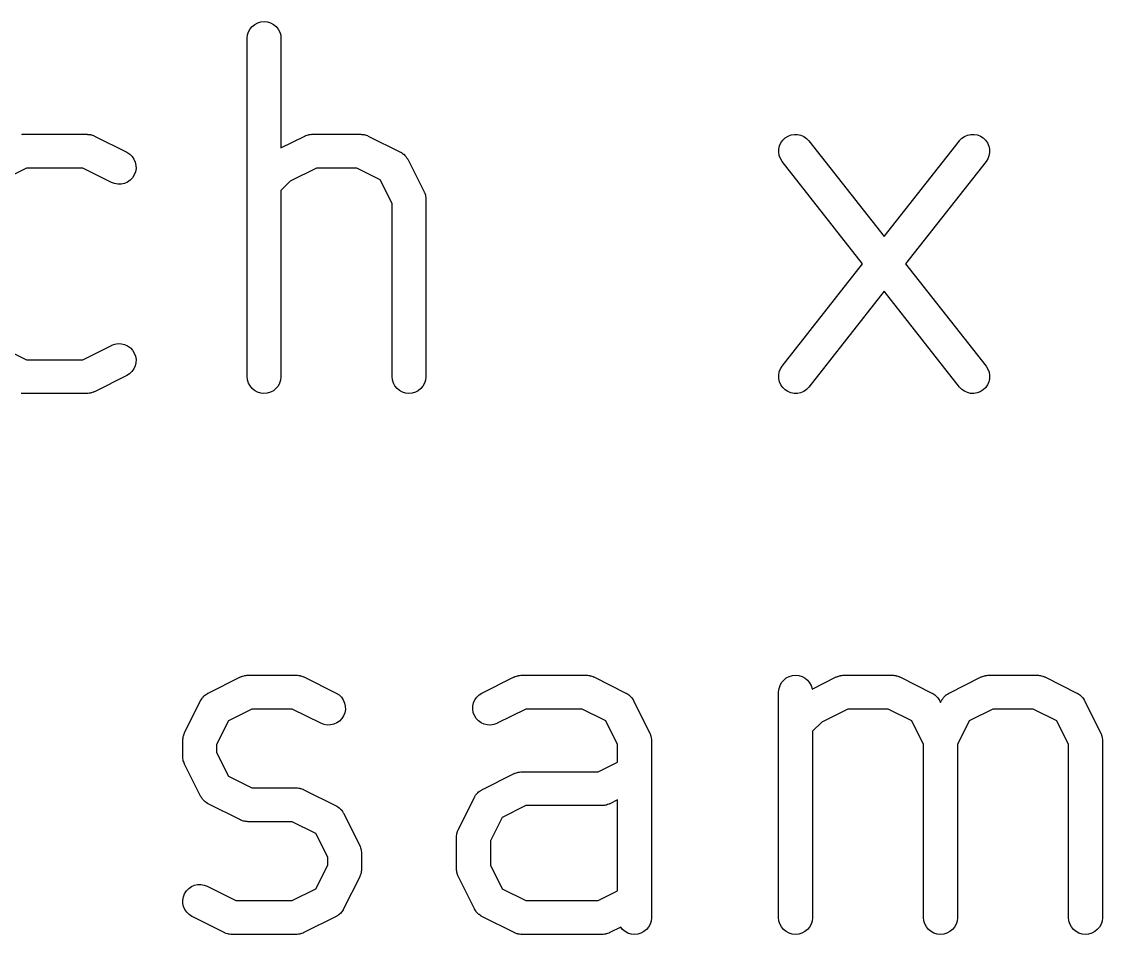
# Model space of a CAD drawing. Extents: x 1 to 169, y -122 to 5.
# Drawn here: x 42.14 to 48.53, y -89.2 to -83.8 of the extents above; entities that cross this region are included whole.
import ezdxf

# ---------------------------------------------------------------- set-up
doc = ezdxf.new("R2010")
doc.units = 0
doc.header["$MEASUREMENT"] = 0
doc.layers.add('BLACK', color=7, linetype='CONTINUOUS')

msp = doc.modelspace()

# ---------------------------------------------------------------- linework, layer by layer
at = {"layer": 'BLACK', "linetype": 'CONTINUOUS'}
for p, q in [((43.4795, -83.8654), (43.4889, -83.8483)), ((43.4889, -83.8483), (43.5015, -83.8333)), ((43.5015, -83.8333), (43.5167, -83.8211)), ((43.5167, -83.8211), (43.534, -83.812)), ((43.534, -83.812), (43.5527, -83.8065)), ((43.5527, -83.8065), (43.5721, -83.8048)), ((43.5721, -83.8048), (43.5915, -83.8068)), ((43.5915, -83.8068), (43.6102, -83.8126)), ((43.6102, -83.8126), (43.6273, -83.8219)), ((43.6273, -83.8219), (43.6424, -83.8343)), ((43.6424, -83.8343), (43.6547, -83.8494)), ((43.6547, -83.8494), (43.6639, -83.8667)), ((43.4714, -83.9034), (43.4736, -83.884)), ((43.4714, -83.9048), (43.4714, -83.9034)), ((43.4714, -85.9048), (43.4714, -83.9048)), ((43.4736, -83.884), (43.4795, -83.8654)), ((43.6639, -83.8667), (43.6695, -83.8853)), ((43.6695, -83.8853), (43.6714, -83.9048)), ((43.6714, -83.9048), (43.6714, -84.5525)), ((42.137, -84.4716), (42.1399, -84.4717)), ((42.1399, -84.4717), (42.1429, -84.4714)), ((42.1429, -84.4714), (42.5238, -84.4714)), ((42.5238, -84.4714), (42.5252, -84.4714)), ((42.5252, -84.4714), (42.5281, -84.4718)), ((42.5281, -84.4718), (42.5311, -84.4717)), ((42.5311, -84.4717), (42.5378, -84.4729)), ((42.5378, -84.4729), (42.5446, -84.4736)), ((42.5446, -84.4736), (42.5474, -84.4745)), ((42.5474, -84.4745), (42.5503, -84.475)), ((42.5503, -84.475), (42.5567, -84.4774)), ((42.5567, -84.4774), (42.5632, -84.4795)), ((42.5632, -84.4795), (42.5658, -84.4809)), ((42.5658, -84.4809), (42.5685, -84.482)), ((42.5685, -84.482), (42.759, -84.5772)), ((43.6714, -84.5525), (43.8124, -84.482)), ((43.8124, -84.482), (43.8137, -84.4814)), ((43.8137, -84.4814), (43.8164, -84.4804)), ((43.8164, -84.4804), (43.819, -84.479)), ((43.819, -84.479), (43.8256, -84.477)), ((43.8256, -84.477), (43.832, -84.4746)), ((43.832, -84.4746), (43.8349, -84.4742)), ((43.8349, -84.4742), (43.8377, -84.4733)), ((43.8377, -84.4733), (43.8445, -84.4727)), ((43.8445, -84.4727), (43.8513, -84.4716)), ((43.8513, -84.4716), (43.8542, -84.4717)), ((43.8542, -84.4717), (43.8571, -84.4714)), ((43.8571, -84.4714), (44.1429, -84.4714)), ((44.1429, -84.4714), (44.1443, -84.4714)), ((44.1443, -84.4714), (44.1472, -84.4718)), ((44.1472, -84.4718), (44.1501, -84.4717)), ((44.1501, -84.4717), (44.1569, -84.4729)), ((44.1569, -84.4729), (44.1636, -84.4736)), ((44.1636, -84.4736), (44.1665, -84.4745)), ((44.1665, -84.4745), (44.1694, -84.475)), ((44.1694, -84.475), (44.1757, -84.4774)), ((44.1757, -84.4774), (44.1823, -84.4795)), ((44.1823, -84.4795), (44.1848, -84.4809)), ((44.1848, -84.4809), (44.1876, -84.482)), ((44.1876, -84.482), (44.3781, -84.5772)), ((46.6531, -84.4924), (46.6696, -84.482)), ((46.6696, -84.482), (46.6878, -84.475)), ((46.6878, -84.475), (46.707, -84.4717)), ((46.707, -84.4717), (46.7265, -84.4722)), ((46.7265, -84.4722), (46.7456, -84.4765)), ((46.7456, -84.4765), (46.7634, -84.4843)), ((46.7634, -84.4843), (46.7794, -84.4955)), ((47.6978, -84.4946), (47.714, -84.4837)), ((47.714, -84.4837), (47.7319, -84.476)), ((47.7319, -84.476), (47.751, -84.472)), ((47.751, -84.472), (47.7705, -84.4718)), ((47.7705, -84.4718), (47.7897, -84.4754)), ((47.7897, -84.4754), (47.8079, -84.4826)), ((47.8079, -84.4826), (47.8242, -84.4932)), ((46.6151, -84.5585), (46.6195, -84.5395)), ((46.6195, -84.5395), (46.6275, -84.5217)), ((46.6275, -84.5217), (46.6389, -84.5058)), ((46.6389, -84.5058), (46.6531, -84.4924)), ((46.7794, -84.4955), (46.7929, -84.5096)), ((46.7929, -84.5096), (47.2381, -85.0762)), ((47.2381, -85.0762), (47.6833, -84.5096)), ((47.6833, -84.5096), (47.6841, -84.5086)), ((47.6841, -84.5086), (47.6978, -84.4946)), ((47.8242, -84.4932), (47.8382, -84.5068)), ((47.8382, -84.5068), (47.8493, -84.5229)), ((47.8493, -84.5229), (47.8571, -84.5408)), ((47.8571, -84.5408), (47.8612, -84.5599)), ((42.759, -84.5772), (42.7603, -84.5779)), ((42.7603, -84.5779), (42.7766, -84.5885)), ((42.7766, -84.5885), (42.7906, -84.6021)), ((42.7906, -84.6021), (42.8017, -84.6181)), ((44.3781, -84.5772), (44.3793, -84.5779)), ((44.3793, -84.5779), (44.3811, -84.579)), ((44.3811, -84.579), (44.3831, -84.5799)), ((44.3831, -84.5799), (44.3893, -84.5843)), ((44.3893, -84.5843), (44.3957, -84.5885)), ((44.3957, -84.5885), (44.3972, -84.59)), ((44.3972, -84.59), (44.399, -84.5912)), ((44.399, -84.5912), (44.4042, -84.5968)), ((44.4042, -84.5968), (44.4097, -84.6021)), ((44.4097, -84.6021), (44.4109, -84.6039)), ((44.4109, -84.6039), (44.4124, -84.6054)), ((44.4124, -84.6054), (44.4164, -84.6119)), ((44.4164, -84.6119), (44.4208, -84.6181)), ((46.6145, -84.578), (46.6151, -84.5585)), ((46.6177, -84.5972), (46.6145, -84.578)), ((46.6245, -84.6155), (46.6177, -84.5972)), ((46.6348, -84.6321), (46.6245, -84.6155)), ((47.851, -84.6168), (47.8405, -84.6332)), ((47.8581, -84.5986), (47.851, -84.6168)), ((47.8616, -84.5794), (47.8581, -84.5986)), ((47.8612, -84.5599), (47.8616, -84.5794)), ((42.1665, -84.6714), (42.0116, -84.7489)), ((42.5002, -84.6714), (42.1665, -84.6714)), ((42.6696, -84.7561), (42.5002, -84.6714)), ((42.8017, -84.6181), (42.8095, -84.636)), ((42.8095, -84.636), (42.8136, -84.6551)), ((42.814, -84.6746), (42.8105, -84.6938)), ((42.8136, -84.6551), (42.814, -84.6746)), ((43.8807, -84.6714), (43.7259, -84.7489)), ((44.1193, -84.6714), (43.8807, -84.6714)), ((44.2588, -84.7412), (44.1193, -84.6714)), ((44.4208, -84.6181), (44.4216, -84.6201)), ((44.4216, -84.6201), (44.4228, -84.6219)), ((44.4228, -84.6219), (44.518, -84.8124)), ((46.6357, -84.6332), (46.6348, -84.6321)), ((47.1109, -85.2381), (46.6357, -84.6332)), ((47.8405, -84.6332), (47.3653, -85.2381)), ((42.7794, -84.7426), (42.7634, -84.7538)), ((42.7929, -84.7285), (42.7794, -84.7426)), ((42.8034, -84.712), (42.7929, -84.7285)), ((42.8105, -84.6938), (42.8034, -84.712)), ((44.3286, -84.8807), (44.2588, -84.7412)), ((42.6878, -84.7631), (42.6696, -84.7561)), ((42.707, -84.7664), (42.6878, -84.7631)), ((42.7265, -84.7659), (42.707, -84.7664)), ((42.7456, -84.7616), (42.7265, -84.7659)), ((42.7634, -84.7538), (42.7456, -84.7616)), ((43.7259, -84.7489), (43.6714, -84.8033)), ((43.6714, -84.8033), (43.6714, -85.9048)), ((44.518, -84.8124), (44.5186, -84.8137)), ((44.5186, -84.8137), (44.5196, -84.8164)), ((44.5196, -84.8164), (44.521, -84.819)), ((44.521, -84.819), (44.523, -84.8256)), ((44.523, -84.8256), (44.5254, -84.832)), ((44.5254, -84.832), (44.5258, -84.8349)), ((44.5258, -84.8349), (44.5267, -84.8377)), ((44.5267, -84.8377), (44.5273, -84.8445)), ((44.5273, -84.8445), (44.5284, -84.8513)), ((44.5284, -84.8513), (44.5283, -84.8542)), ((44.5283, -84.8542), (44.5286, -84.8571)), ((44.5286, -84.8571), (44.5286, -85.9048)), ((44.3286, -85.9048), (44.3286, -84.8807)), ((46.6357, -85.843), (47.1109, -85.2381)), ((47.3653, -85.2381), (47.8405, -85.843)), ((47.2381, -85.4), (46.7929, -85.9665)), ((47.6833, -85.9665), (47.2381, -85.4)), ((42.0116, -85.7273), (42.1665, -85.8048)), ((42.5002, -85.8048), (42.6696, -85.7201)), ((42.6696, -85.7201), (42.6708, -85.7195)), ((42.6708, -85.7195), (42.6891, -85.7127)), ((42.6891, -85.7127), (42.7084, -85.7097)), ((42.7084, -85.7097), (42.7279, -85.7105)), ((42.7279, -85.7105), (42.7469, -85.715)), ((42.7469, -85.715), (42.7646, -85.7231)), ((42.7646, -85.7231), (42.7805, -85.7346)), ((42.7805, -85.7346), (42.7938, -85.7488)), ((42.7938, -85.7488), (42.804, -85.7654)), ((42.804, -85.7654), (42.8109, -85.7837)), ((42.1665, -85.8048), (42.5002, -85.8048)), ((42.8134, -85.8225), (42.809, -85.8415)), ((42.8109, -85.7837), (42.8141, -85.803)), ((42.8141, -85.803), (42.8134, -85.8225)), ((42.7755, -85.8886), (42.759, -85.899)), ((42.7897, -85.8752), (42.7755, -85.8886)), ((42.801, -85.8593), (42.7897, -85.8752)), ((42.809, -85.8415), (42.801, -85.8593)), ((46.6146, -85.8968), (46.618, -85.8776)), ((46.618, -85.8776), (46.6251, -85.8594)), ((46.6251, -85.8594), (46.6357, -85.843)), ((47.8405, -85.843), (47.8414, -85.8441)), ((47.8414, -85.8441), (47.8517, -85.8607)), ((47.8517, -85.8607), (47.8585, -85.879)), ((47.8585, -85.879), (47.8617, -85.8982)), ((42.759, -85.899), (42.5685, -85.9942)), ((43.4733, -85.9242), (43.4714, -85.9048)), ((43.479, -85.9429), (43.4733, -85.9242)), ((43.4881, -85.9601), (43.479, -85.9429)), ((43.6633, -85.9442), (43.6539, -85.9613)), ((43.6692, -85.9256), (43.6633, -85.9442)), ((43.6714, -85.9062), (43.6692, -85.9256)), ((43.6714, -85.9048), (43.6714, -85.9062)), ((44.3305, -85.9242), (44.3286, -85.9048)), ((44.3361, -85.9429), (44.3305, -85.9242)), ((44.3453, -85.9601), (44.3361, -85.9429)), ((44.5205, -85.9442), (44.5111, -85.9613)), ((44.5264, -85.9256), (44.5205, -85.9442)), ((44.5286, -85.9062), (44.5264, -85.9256)), ((44.5286, -85.9048), (44.5286, -85.9062)), ((46.615, -85.9163), (46.6146, -85.8968)), ((46.6191, -85.9354), (46.615, -85.9163)), ((46.6269, -85.9533), (46.6191, -85.9354)), ((46.638, -85.9694), (46.6269, -85.9533)), ((47.8486, -85.9545), (47.8373, -85.9704)), ((47.8567, -85.9367), (47.8486, -85.9545)), ((47.8611, -85.9177), (47.8567, -85.9367)), ((47.8617, -85.8982), (47.8611, -85.9177)), ((42.1385, -86.0044), (42.1356, -86.0045)), ((42.1415, -86.0048), (42.1385, -86.0044)), ((42.1429, -86.0048), (42.1415, -86.0048)), ((42.5238, -86.0048), (42.1429, -86.0048)), ((42.5267, -86.0045), (42.5238, -86.0048)), ((42.5297, -86.0046), (42.5267, -86.0045)), ((42.5364, -86.0035), (42.5297, -86.0046)), ((42.5432, -86.0029), (42.5364, -86.0035)), ((42.5461, -86.002), (42.5432, -86.0029)), ((42.549, -86.0015), (42.5461, -86.002)), ((42.5554, -85.9992), (42.549, -86.0015)), ((42.5619, -85.9972), (42.5554, -85.9992)), ((42.5645, -85.9958), (42.5619, -85.9972)), ((42.5673, -85.9948), (42.5645, -85.9958)), ((42.5685, -85.9942), (42.5673, -85.9948)), ((43.5005, -85.9752), (43.4881, -85.9601)), ((43.5155, -85.9877), (43.5005, -85.9752)), ((43.5327, -85.9969), (43.5155, -85.9877)), ((43.5513, -86.0027), (43.5327, -85.9969)), ((43.5707, -86.0048), (43.5513, -86.0027)), ((43.5902, -86.003), (43.5707, -86.0048)), ((43.6089, -85.9975), (43.5902, -86.003)), ((43.6262, -85.9884), (43.6089, -85.9975)), ((43.6414, -85.9762), (43.6262, -85.9884)), ((43.6539, -85.9613), (43.6414, -85.9762)), ((44.3576, -85.9752), (44.3453, -85.9601)), ((44.3727, -85.9877), (44.3576, -85.9752)), ((44.3898, -85.9969), (44.3727, -85.9877)), ((44.4085, -86.0027), (44.3898, -85.9969)), ((44.4279, -86.0048), (44.4085, -86.0027)), ((44.4473, -86.003), (44.4279, -86.0048)), ((44.466, -85.9975), (44.4473, -86.003)), ((44.4833, -85.9884), (44.466, -85.9975)), ((44.4985, -85.9762), (44.4833, -85.9884)), ((44.5111, -85.9613), (44.4985, -85.9762)), ((46.652, -85.983), (46.638, -85.9694)), ((46.6683, -85.9936), (46.652, -85.983)), ((46.6865, -86.0008), (46.6683, -85.9936)), ((46.7056, -86.0044), (46.6865, -86.0008)), ((46.7252, -86.0042), (46.7056, -86.0044)), ((46.7443, -86.0002), (46.7252, -86.0042)), ((46.7622, -85.9925), (46.7443, -86.0002)), ((46.7784, -85.9815), (46.7622, -85.9925)), ((46.792, -85.9676), (46.7784, -85.9815)), ((46.7929, -85.9665), (46.792, -85.9676)), ((47.6968, -85.9806), (47.6833, -85.9665)), ((47.7127, -85.9918), (47.6968, -85.9806)), ((47.7306, -85.9997), (47.7127, -85.9918)), ((47.7496, -86.004), (47.7306, -85.9997)), ((47.7692, -86.0045), (47.7496, -86.004)), ((47.7884, -86.0012), (47.7692, -86.0045)), ((47.8066, -85.9942), (47.7884, -86.0012)), ((47.8231, -85.9838), (47.8066, -85.9942)), ((47.8373, -85.9704), (47.8231, -85.9838)), ((43.241, -87.7772), (43.4315, -87.682)), ((43.4315, -87.682), (43.4327, -87.6814)), ((43.4327, -87.6814), (43.4355, -87.6804)), ((43.4355, -87.6804), (43.4381, -87.679)), ((43.4381, -87.679), (43.4446, -87.677)), ((43.4446, -87.677), (43.451, -87.6746)), ((43.451, -87.6746), (43.454, -87.6742)), ((43.454, -87.6742), (43.4568, -87.6733)), ((43.4568, -87.6733), (43.4636, -87.6727)), ((43.4636, -87.6727), (43.4703, -87.6716)), ((43.4703, -87.6716), (43.4733, -87.6717)), ((43.4733, -87.6717), (43.4762, -87.6714)), ((43.4762, -87.6714), (43.7619, -87.6714)), ((43.7619, -87.6714), (43.7633, -87.6714)), ((43.7633, -87.6714), (43.7662, -87.6718)), ((43.7662, -87.6718), (43.7692, -87.6717)), ((43.7692, -87.6717), (43.7759, -87.6729)), ((43.7759, -87.6729), (43.7827, -87.6736)), ((43.7827, -87.6736), (43.7855, -87.6745)), ((43.7855, -87.6745), (43.7884, -87.675)), ((43.7884, -87.675), (43.7948, -87.6774)), ((43.7948, -87.6774), (43.8013, -87.6795)), ((43.8013, -87.6795), (43.8039, -87.6809)), ((43.8039, -87.6809), (43.8066, -87.682)), ((43.8066, -87.682), (43.9971, -87.7772)), ((44.86, -87.7772), (45.0505, -87.682)), ((45.0505, -87.682), (45.0518, -87.6814)), ((45.0518, -87.6814), (45.0545, -87.6804)), ((45.0545, -87.6804), (45.0571, -87.679)), ((45.0571, -87.679), (45.0637, -87.677)), ((45.0637, -87.677), (45.0701, -87.6746)), ((45.0701, -87.6746), (45.073, -87.6742)), ((45.073, -87.6742), (45.0758, -87.6733)), ((45.0758, -87.6733), (45.0826, -87.6727)), ((45.0826, -87.6727), (45.0894, -87.6716)), ((45.0894, -87.6716), (45.0923, -87.6717)), ((45.0923, -87.6717), (45.0952, -87.6714)), ((45.0952, -87.6714), (45.4762, -87.6714)), ((45.4762, -87.6714), (45.4776, -87.6714)), ((45.4776, -87.6714), (45.4805, -87.6718)), ((45.4805, -87.6718), (45.4835, -87.6717)), ((45.4835, -87.6717), (45.4902, -87.6729)), ((45.4902, -87.6729), (45.497, -87.6736)), ((45.497, -87.6736), (45.4998, -87.6745)), ((45.4998, -87.6745), (45.5027, -87.675)), ((45.5027, -87.675), (45.5091, -87.6774)), ((45.5091, -87.6774), (45.5156, -87.6795)), ((45.5156, -87.6795), (45.5182, -87.6809)), ((45.5182, -87.6809), (45.5209, -87.682)), ((45.5209, -87.682), (45.7114, -87.7772)), ((46.6595, -87.6878), (46.6768, -87.6787)), ((46.6768, -87.6787), (46.6955, -87.6732)), ((46.6955, -87.6732), (46.715, -87.6714)), ((46.715, -87.6714), (46.7344, -87.6735)), ((46.7344, -87.6735), (46.753, -87.6792)), ((46.753, -87.6792), (46.7702, -87.6885)), ((46.8125, -87.7534), (46.9553, -87.682)), ((46.9553, -87.682), (46.9565, -87.6814)), ((46.9565, -87.6814), (46.9593, -87.6804)), ((46.9593, -87.6804), (46.9619, -87.679)), ((46.9619, -87.679), (46.9684, -87.677)), ((46.9684, -87.677), (46.9749, -87.6746)), ((46.9749, -87.6746), (46.9778, -87.6742)), ((46.9778, -87.6742), (46.9806, -87.6733)), ((46.9806, -87.6733), (46.9874, -87.6727)), ((46.9874, -87.6727), (46.9941, -87.6716)), ((46.9941, -87.6716), (46.9971, -87.6717)), ((46.9971, -87.6717), (47, -87.6714)), ((47, -87.6714), (47.2857, -87.6714)), ((47.2857, -87.6714), (47.2871, -87.6714)), ((47.2871, -87.6714), (47.29, -87.6718)), ((47.29, -87.6718), (47.293, -87.6717)), ((47.293, -87.6717), (47.2997, -87.6729)), ((47.2997, -87.6729), (47.3065, -87.6736)), ((47.3065, -87.6736), (47.3093, -87.6745)), ((47.3093, -87.6745), (47.3122, -87.675)), ((47.3122, -87.675), (47.3186, -87.6774)), ((47.3186, -87.6774), (47.3251, -87.6795)), ((47.3251, -87.6795), (47.3277, -87.6809)), ((47.3277, -87.6809), (47.3304, -87.682)), ((47.3304, -87.682), (47.5209, -87.7772)), ((47.6219, -87.7772), (47.8124, -87.682)), ((47.8124, -87.682), (47.8137, -87.6814)), ((47.8137, -87.6814), (47.8164, -87.6804)), ((47.8164, -87.6804), (47.819, -87.679)), ((47.819, -87.679), (47.8256, -87.677)), ((47.8256, -87.677), (47.832, -87.6746)), ((47.832, -87.6746), (47.8349, -87.6742)), ((47.8349, -87.6742), (47.8377, -87.6733)), ((47.8377, -87.6733), (47.8445, -87.6727)), ((47.8445, -87.6727), (47.8513, -87.6716)), ((47.8513, -87.6716), (47.8542, -87.6717)), ((47.8542, -87.6717), (47.8571, -87.6714)), ((47.8571, -87.6714), (48.1429, -87.6714)), ((48.1429, -87.6714), (48.1443, -87.6714)), ((48.1443, -87.6714), (48.1472, -87.6718)), ((48.1472, -87.6718), (48.1501, -87.6717)), ((48.1501, -87.6717), (48.1569, -87.6729)), ((48.1569, -87.6729), (48.1636, -87.6736)), ((48.1636, -87.6736), (48.1665, -87.6745)), ((48.1665, -87.6745), (48.1694, -87.675)), ((48.1694, -87.675), (48.1757, -87.6774)), ((48.1757, -87.6774), (48.1823, -87.6795)), ((48.1823, -87.6795), (48.1848, -87.6809)), ((48.1848, -87.6809), (48.1876, -87.682)), ((48.1876, -87.682), (48.3781, -87.7772)), ((46.6165, -87.7506), (46.6224, -87.732)), ((46.6224, -87.732), (46.6318, -87.7149)), ((46.6318, -87.7149), (46.6443, -87.7)), ((46.6443, -87.7), (46.6595, -87.6878)), ((46.7702, -87.6885), (46.7852, -87.701)), ((46.7852, -87.701), (46.7976, -87.7161)), ((46.7976, -87.7161), (46.8067, -87.7333)), ((46.8067, -87.7333), (46.8124, -87.752)), ((43.199, -87.8169), (43.2034, -87.8107)), ((43.2034, -87.8107), (43.2075, -87.8043)), ((43.2075, -87.8043), (43.209, -87.8028)), ((43.209, -87.8028), (43.2103, -87.801)), ((43.2103, -87.801), (43.2158, -87.7958)), ((43.2158, -87.7958), (43.2211, -87.7903)), ((43.2211, -87.7903), (43.2229, -87.7891)), ((43.2229, -87.7891), (43.2245, -87.7876)), ((43.2245, -87.7876), (43.2309, -87.7836)), ((43.2309, -87.7836), (43.2372, -87.7792)), ((43.2372, -87.7792), (43.2392, -87.7784)), ((43.2392, -87.7784), (43.241, -87.7772)), ((43.9971, -87.7772), (43.9983, -87.7779)), ((43.9983, -87.7779), (44.0147, -87.7885)), ((44.0147, -87.7885), (44.0287, -87.8021)), ((44.0287, -87.8021), (44.0398, -87.8181)), ((44.818, -87.8169), (44.8293, -87.801)), ((44.8293, -87.801), (44.8435, -87.7876)), ((44.8435, -87.7876), (44.86, -87.7772)), ((45.7114, -87.7772), (45.7126, -87.7779)), ((45.7126, -87.7779), (45.7144, -87.779)), ((45.7144, -87.779), (45.7164, -87.7799)), ((45.7164, -87.7799), (45.7226, -87.7843)), ((45.7226, -87.7843), (45.729, -87.7885)), ((45.729, -87.7885), (45.7306, -87.79)), ((45.7306, -87.79), (45.7323, -87.7912)), ((45.7323, -87.7912), (45.7375, -87.7968)), ((45.7375, -87.7968), (45.743, -87.8021)), ((45.743, -87.8021), (45.7442, -87.8039)), ((45.7442, -87.8039), (45.7457, -87.8054)), ((45.7457, -87.8054), (45.7498, -87.8119)), ((45.7498, -87.8119), (45.7541, -87.8181)), ((46.6143, -87.77), (46.6165, -87.7506)), ((46.6143, -87.7714), (46.6143, -87.77)), ((46.6143, -89.1048), (46.6143, -87.7714)), ((46.8124, -87.752), (46.8125, -87.7534)), ((47.5209, -87.7772), (47.5222, -87.7779)), ((47.5222, -87.7779), (47.524, -87.779)), ((47.524, -87.779), (47.5259, -87.7799)), ((47.5259, -87.7799), (47.5321, -87.7843)), ((47.5321, -87.7843), (47.5385, -87.7885)), ((47.5385, -87.7885), (47.5401, -87.79)), ((47.5401, -87.79), (47.5418, -87.7912)), ((47.5418, -87.7912), (47.5471, -87.7968)), ((47.5471, -87.7968), (47.5525, -87.8021)), ((47.5525, -87.8021), (47.5538, -87.8039)), ((47.5538, -87.8039), (47.5552, -87.8054)), ((47.5552, -87.8054), (47.5593, -87.8119)), ((47.5593, -87.8119), (47.5636, -87.8181)), ((47.5799, -87.8169), (47.5843, -87.8107)), ((47.5843, -87.8107), (47.5885, -87.8043)), ((47.5885, -87.8043), (47.59, -87.8028)), ((47.59, -87.8028), (47.5912, -87.801)), ((47.5912, -87.801), (47.5968, -87.7958)), ((47.5968, -87.7958), (47.6021, -87.7903)), ((47.6021, -87.7903), (47.6039, -87.7891)), ((47.6039, -87.7891), (47.6054, -87.7876)), ((47.6054, -87.7876), (47.6119, -87.7836)), ((47.6119, -87.7836), (47.6181, -87.7792)), ((47.6181, -87.7792), (47.6201, -87.7784)), ((47.6201, -87.7784), (47.6219, -87.7772)), ((48.3781, -87.7772), (48.3793, -87.7779)), ((48.3793, -87.7779), (48.3811, -87.779)), ((48.3811, -87.779), (48.3831, -87.7799)), ((48.3831, -87.7799), (48.3893, -87.7843)), ((48.3893, -87.7843), (48.3957, -87.7885)), ((48.3957, -87.7885), (48.3972, -87.79)), ((48.3972, -87.79), (48.399, -87.7912)), ((48.399, -87.7912), (48.4042, -87.7968)), ((48.4042, -87.7968), (48.4097, -87.8021)), ((48.4097, -87.8021), (48.4109, -87.8039)), ((48.4109, -87.8039), (48.4124, -87.8054)), ((48.4124, -87.8054), (48.4164, -87.8119)), ((48.4164, -87.8119), (48.4208, -87.8181)), ((43.101, -88.0124), (43.1963, -87.8219)), ((43.1963, -87.8219), (43.1969, -87.8207)), ((43.1969, -87.8207), (43.1981, -87.8189)), ((43.1981, -87.8189), (43.199, -87.8169)), ((43.4998, -87.8714), (43.3603, -87.9412)), ((43.7383, -87.8714), (43.4998, -87.8714)), ((43.9077, -87.9561), (43.7383, -87.8714)), ((44.0398, -87.8181), (44.0476, -87.836)), ((44.0476, -87.836), (44.0517, -87.8551)), ((44.0521, -87.8746), (44.0486, -87.8938)), ((44.0517, -87.8551), (44.0521, -87.8746)), ((44.805, -87.8732), (44.8056, -87.8537)), ((44.8082, -87.8925), (44.805, -87.8732)), ((44.8056, -87.8537), (44.81, -87.8347)), ((44.81, -87.8347), (44.818, -87.8169)), ((45.1188, -87.8714), (44.9495, -87.9561)), ((45.4526, -87.8714), (45.1188, -87.8714)), ((45.5921, -87.9412), (45.4526, -87.8714)), ((45.7541, -87.8181), (45.755, -87.8201)), ((45.755, -87.8201), (45.7561, -87.8219)), ((45.7561, -87.8219), (45.8513, -88.0124)), ((47.0236, -87.8714), (46.8688, -87.9489)), ((47.2621, -87.8714), (47.0236, -87.8714)), ((47.4017, -87.9412), (47.2621, -87.8714)), ((47.5636, -87.8181), (47.5645, -87.8201)), ((47.5645, -87.8201), (47.5656, -87.8219)), ((47.5656, -87.8219), (47.5714, -87.8335)), ((47.5714, -87.8335), (47.5772, -87.8219)), ((47.5772, -87.8219), (47.5779, -87.8207)), ((47.5779, -87.8207), (47.579, -87.8189)), ((47.579, -87.8189), (47.5799, -87.8169)), ((47.8807, -87.8714), (47.7412, -87.9412)), ((48.1193, -87.8714), (47.8807, -87.8714)), ((48.2588, -87.9412), (48.1193, -87.8714)), ((48.4208, -87.8181), (48.4216, -87.8201)), ((48.4216, -87.8201), (48.4228, -87.8219)), ((48.4228, -87.8219), (48.518, -88.0124)), ((44.031, -87.9285), (44.0175, -87.9426)), ((44.0415, -87.912), (44.031, -87.9285)), ((44.0486, -87.8938), (44.0415, -87.912)), ((44.815, -87.9108), (44.8082, -87.8925)), ((44.8253, -87.9274), (44.815, -87.9108)), ((44.8386, -87.9416), (44.8253, -87.9274)), ((43.3603, -87.9412), (43.2905, -88.0807)), ((43.9259, -87.9631), (43.9077, -87.9561)), ((43.9451, -87.9664), (43.9259, -87.9631)), ((43.9646, -87.9659), (43.9451, -87.9664)), ((43.9837, -87.9616), (43.9646, -87.9659)), ((44.0015, -87.9538), (43.9837, -87.9616)), ((44.0175, -87.9426), (44.0015, -87.9538)), ((44.8544, -87.9531), (44.8386, -87.9416)), ((44.8721, -87.9612), (44.8544, -87.9531)), ((44.8911, -87.9657), (44.8721, -87.9612)), ((44.9106, -87.9665), (44.8911, -87.9657)), ((44.9299, -87.9635), (44.9106, -87.9665)), ((44.9482, -87.9567), (44.9299, -87.9635)), ((44.9495, -87.9561), (44.9482, -87.9567)), ((45.6619, -88.0807), (45.5921, -87.9412)), ((46.8688, -87.9489), (46.8143, -88.0033)), ((46.8143, -88.0033), (46.8143, -89.1048)), ((47.4714, -88.0807), (47.4017, -87.9412)), ((47.7412, -87.9412), (47.6714, -88.0807)), ((48.3286, -88.0807), (48.2588, -87.9412)), ((43.0905, -88.0557), (43.0908, -88.0528)), ((43.0905, -88.0571), (43.0905, -88.0557)), ((43.0905, -88.1524), (43.0905, -88.0571)), ((43.0907, -88.0499), (43.0919, -88.0431)), ((43.0908, -88.0528), (43.0907, -88.0499)), ((43.0919, -88.0431), (43.0927, -88.0364)), ((43.0927, -88.0364), (43.0936, -88.0335)), ((43.0936, -88.0335), (43.094, -88.0306)), ((43.094, -88.0306), (43.0965, -88.0243)), ((43.0965, -88.0243), (43.0986, -88.0177)), ((43.0986, -88.0177), (43.1, -88.0152)), ((43.1, -88.0152), (43.101, -88.0124)), ((45.8513, -88.0124), (45.852, -88.0137)), ((45.852, -88.0137), (45.853, -88.0164)), ((45.853, -88.0164), (45.8544, -88.019)), ((45.8544, -88.019), (45.8563, -88.0256)), ((45.8563, -88.0256), (45.8587, -88.032)), ((45.8587, -88.032), (45.8591, -88.0349)), ((45.8591, -88.0349), (45.86, -88.0377)), ((45.86, -88.0377), (45.8607, -88.0445)), ((45.8607, -88.0445), (45.8617, -88.0513)), ((45.8617, -88.0513), (45.8616, -88.0542)), ((45.8616, -88.0542), (45.8619, -88.0571)), ((45.8619, -88.0571), (45.8619, -89.1048)), ((48.518, -88.0124), (48.5186, -88.0137)), ((48.5186, -88.0137), (48.5196, -88.0164)), ((48.5196, -88.0164), (48.521, -88.019)), ((48.521, -88.019), (48.523, -88.0256)), ((48.523, -88.0256), (48.5254, -88.032)), ((48.5254, -88.032), (48.5258, -88.0349)), ((48.5258, -88.0349), (48.5267, -88.0377)), ((48.5267, -88.0377), (48.5273, -88.0445)), ((48.5273, -88.0445), (48.5284, -88.0513)), ((48.5284, -88.0513), (48.5283, -88.0542)), ((48.5283, -88.0542), (48.5286, -88.0571)), ((48.5286, -88.0571), (48.5286, -89.1048)), ((43.2905, -88.0807), (43.2905, -88.1288)), ((43.2905, -88.1288), (43.3603, -88.2683)), ((45.6619, -88.1858), (45.6619, -88.0807)), ((47.4714, -89.1048), (47.4714, -88.0807)), ((47.6714, -88.0807), (47.6714, -89.1048)), ((48.3286, -89.1048), (48.3286, -88.0807)), ((43.0908, -88.1553), (43.0905, -88.1524)), ((43.0906, -88.1582), (43.0908, -88.1553)), ((43.0917, -88.165), (43.0906, -88.1582)), ((43.0924, -88.1718), (43.0917, -88.165)), ((43.0932, -88.1746), (43.0924, -88.1718)), ((43.0937, -88.1775), (43.0932, -88.1746)), ((43.096, -88.1839), (43.0937, -88.1775)), ((43.098, -88.1905), (43.096, -88.1839)), ((43.0994, -88.1931), (43.098, -88.1905)), ((43.1004, -88.1958), (43.0994, -88.1931)), ((43.101, -88.1971), (43.1004, -88.1958)), ((45.5478, -88.2429), (45.6619, -88.1858)), ((43.1963, -88.3876), (43.101, -88.1971)), ((44.86, -88.3487), (45.0505, -88.2534)), ((45.0505, -88.2534), (45.0518, -88.2528)), ((45.0518, -88.2528), (45.0545, -88.2518)), ((45.0545, -88.2518), (45.0571, -88.2504)), ((45.0571, -88.2504), (45.0637, -88.2484)), ((45.0637, -88.2484), (45.0701, -88.2461)), ((45.0701, -88.2461), (45.073, -88.2456)), ((45.073, -88.2456), (45.0758, -88.2448)), ((45.0758, -88.2448), (45.0826, -88.2441)), ((45.0826, -88.2441), (45.0894, -88.243)), ((45.0894, -88.243), (45.0923, -88.2431)), ((45.0923, -88.2431), (45.0952, -88.2429)), ((45.0952, -88.2429), (45.5478, -88.2429)), ((43.3603, -88.2683), (43.4998, -88.3381)), ((43.1974, -88.3894), (43.1963, -88.3876)), ((43.4998, -88.3381), (43.7619, -88.3381)), ((43.7619, -88.3381), (43.7633, -88.3381)), ((43.7633, -88.3381), (43.7662, -88.3384)), ((43.7662, -88.3384), (43.7692, -88.3384)), ((43.7692, -88.3384), (43.7759, -88.3395)), ((43.7759, -88.3395), (43.7827, -88.3403)), ((43.7827, -88.3403), (43.7855, -88.3412)), ((43.7855, -88.3412), (43.7884, -88.3417)), ((43.7884, -88.3417), (43.7948, -88.3441)), ((43.7948, -88.3441), (43.8013, -88.3462)), ((43.8013, -88.3462), (43.8039, -88.3476)), ((43.8039, -88.3476), (43.8066, -88.3487)), ((43.8066, -88.3487), (43.9971, -88.4439)), ((44.818, -88.3883), (44.8224, -88.3821)), ((44.8224, -88.3821), (44.8266, -88.3758)), ((44.8266, -88.3758), (44.8281, -88.3742)), ((44.8281, -88.3742), (44.8293, -88.3724)), ((44.8293, -88.3724), (44.8349, -88.3672)), ((44.8349, -88.3672), (44.8402, -88.3618)), ((44.8402, -88.3618), (44.8419, -88.3605)), ((44.8419, -88.3605), (44.8435, -88.359)), ((44.8435, -88.359), (44.85, -88.355)), ((44.85, -88.355), (44.8562, -88.3507)), ((44.8562, -88.3507), (44.8582, -88.3498)), ((44.8582, -88.3498), (44.86, -88.3487)), ((43.1983, -88.3914), (43.1974, -88.3894)), ((43.2026, -88.3976), (43.1983, -88.3914)), ((43.2067, -88.4041), (43.2026, -88.3976)), ((43.2081, -88.4057), (43.2067, -88.4041)), ((43.2094, -88.4074), (43.2081, -88.4057)), ((43.2148, -88.4128), (43.2094, -88.4074)), ((43.2201, -88.4183), (43.2148, -88.4128)), ((43.2218, -88.4195), (43.2201, -88.4183)), ((43.2234, -88.421), (43.2218, -88.4195)), ((43.2298, -88.4252), (43.2234, -88.421)), ((43.236, -88.4296), (43.2298, -88.4252)), ((43.2379, -88.4305), (43.236, -88.4296)), ((43.2397, -88.4317), (43.2379, -88.4305)), ((43.241, -88.4323), (43.2397, -88.4317)), ((43.4315, -88.5275), (43.241, -88.4323)), ((43.9971, -88.4439), (43.9983, -88.4445)), ((43.9983, -88.4445), (44.0002, -88.4457)), ((44.0002, -88.4457), (44.0021, -88.4466)), ((44.0021, -88.4466), (44.0083, -88.451)), ((44.0083, -88.451), (44.0147, -88.4551)), ((44.7201, -88.5838), (44.8153, -88.3934)), ((44.8153, -88.3934), (44.816, -88.3921)), ((44.816, -88.3921), (44.8171, -88.3903)), ((44.8171, -88.3903), (44.818, -88.3883)), ((45.1188, -88.4429), (44.9793, -88.5126)), ((45.5714, -88.4429), (45.1188, -88.4429)), ((45.5744, -88.4426), (45.5714, -88.4429)), ((45.5773, -88.4427), (45.5744, -88.4426)), ((45.584, -88.4416), (45.5773, -88.4427)), ((45.5909, -88.441), (45.584, -88.4416)), ((45.5937, -88.4401), (45.5909, -88.441)), ((45.5966, -88.4396), (45.5937, -88.4401)), ((45.603, -88.4373), (45.5966, -88.4396)), ((45.6095, -88.4353), (45.603, -88.4373)), ((45.6121, -88.4339), (45.6095, -88.4353)), ((45.6149, -88.4329), (45.6121, -88.4339)), ((45.6161, -88.4323), (45.6149, -88.4329)), ((45.6619, -88.4094), (45.6161, -88.4323)), ((45.6619, -88.9477), (45.6619, -88.4094)), ((44.0147, -88.4551), (44.0163, -88.4567)), ((44.0163, -88.4567), (44.018, -88.4579)), ((44.018, -88.4579), (44.0233, -88.4634)), ((44.0233, -88.4634), (44.0287, -88.4687)), ((44.0287, -88.4687), (44.03, -88.4705)), ((44.03, -88.4705), (44.0314, -88.4721)), ((44.0314, -88.4721), (44.0355, -88.4785)), ((44.0355, -88.4785), (44.0398, -88.4848)), ((44.0398, -88.4848), (44.0407, -88.4868)), ((44.0407, -88.4868), (44.0418, -88.4886)), ((44.0418, -88.4886), (44.1371, -88.6791)), ((44.9793, -88.5126), (44.9095, -88.6522)), ((43.4342, -88.5286), (43.4315, -88.5275)), ((43.4368, -88.53), (43.4342, -88.5286)), ((43.4433, -88.5321), (43.4368, -88.53)), ((43.4497, -88.5345), (43.4433, -88.5321)), ((43.4526, -88.535), (43.4497, -88.5345)), ((43.4554, -88.5359), (43.4526, -88.535)), ((43.4622, -88.5367), (43.4554, -88.5359)), ((43.4689, -88.5378), (43.4622, -88.5367)), ((43.4719, -88.5378), (43.4689, -88.5378)), ((43.4748, -88.5381), (43.4719, -88.5378)), ((43.4762, -88.5381), (43.4748, -88.5381)), ((43.7383, -88.5381), (43.4762, -88.5381)), ((43.8778, -88.6079), (43.7383, -88.5381)), ((43.9476, -88.7474), (43.8778, -88.6079)), ((44.7095, -88.6272), (44.7099, -88.6243)), ((44.7095, -88.6286), (44.7095, -88.6272)), ((44.7095, -88.819), (44.7095, -88.6286)), ((44.7098, -88.6213), (44.7109, -88.6146)), ((44.7099, -88.6243), (44.7098, -88.6213)), ((44.7109, -88.6146), (44.7117, -88.6078)), ((44.7117, -88.6078), (44.7126, -88.605)), ((44.7126, -88.605), (44.7131, -88.6021)), ((44.7131, -88.6021), (44.7155, -88.5957)), ((44.7155, -88.5957), (44.7176, -88.5892)), ((44.7176, -88.5892), (44.719, -88.5866)), ((44.719, -88.5866), (44.7201, -88.5838)), ((44.1371, -88.6791), (44.1377, -88.6803)), ((44.1377, -88.6803), (44.1387, -88.6831)), ((44.1387, -88.6831), (44.1401, -88.6857)), ((44.1401, -88.6857), (44.1421, -88.6923)), ((44.1421, -88.6923), (44.1444, -88.6987)), ((44.1444, -88.6987), (44.1449, -88.7016)), ((44.1449, -88.7016), (44.1457, -88.7044)), ((44.1457, -88.7044), (44.1464, -88.7112)), ((44.9095, -88.6522), (44.9095, -88.7954)), ((43.9476, -88.7954), (43.9476, -88.7474)), ((44.1464, -88.7112), (44.1474, -88.7179)), ((44.1474, -88.7179), (44.1473, -88.7209)), ((44.1473, -88.7209), (44.1476, -88.7238)), ((44.1476, -88.7238), (44.1476, -88.819)), ((43.8778, -88.935), (43.9476, -88.7954)), ((44.1462, -88.8331), (44.1454, -88.8398)), ((44.1474, -88.8263), (44.1462, -88.8331)), ((44.1476, -88.8204), (44.1473, -88.8234)), ((44.1473, -88.8234), (44.1474, -88.8263)), ((44.1476, -88.819), (44.1476, -88.8204)), ((44.7098, -88.822), (44.7095, -88.819)), ((44.7097, -88.8249), (44.7098, -88.822)), ((44.7108, -88.8317), (44.7097, -88.8249)), ((44.7114, -88.8385), (44.7108, -88.8317)), ((44.9095, -88.7954), (44.9793, -88.935)), ((44.1371, -88.8638), (44.0418, -89.0542)), ((44.1381, -88.861), (44.1371, -88.8638)), ((44.1395, -88.8584), (44.1381, -88.861)), ((44.1416, -88.8519), (44.1395, -88.8584)), ((44.144, -88.8455), (44.1416, -88.8519)), ((44.1445, -88.8426), (44.144, -88.8455)), ((44.1454, -88.8398), (44.1445, -88.8426)), ((44.7123, -88.8413), (44.7114, -88.8385)), ((44.7127, -88.8442), (44.7123, -88.8413)), ((44.7151, -88.8506), (44.7127, -88.8442)), ((44.7171, -88.8572), (44.7151, -88.8506)), ((44.7185, -88.8598), (44.7171, -88.8572)), ((44.7195, -88.8625), (44.7185, -88.8598)), ((44.7201, -88.8638), (44.7195, -88.8625)), ((44.8153, -89.0542), (44.7201, -88.8638)), ((43.1013, -88.9642), (43.1119, -88.9477)), ((43.1119, -88.9477), (43.1254, -88.9336)), ((43.1254, -88.9336), (43.1413, -88.9224)), ((43.1413, -88.9224), (43.1592, -88.9145)), ((43.1592, -88.9145), (43.1782, -88.9103)), ((43.1782, -88.9103), (43.1977, -88.9098)), ((43.1977, -88.9098), (43.217, -88.9131)), ((43.217, -88.9131), (43.2352, -88.9201)), ((43.2352, -88.9201), (43.4046, -89.0048)), ((43.7383, -89.0048), (43.8778, -88.935)), ((44.9793, -88.935), (45.1188, -89.0048)), ((45.5478, -89.0048), (45.6619, -88.9477)), ((43.0908, -89.0016), (43.0942, -88.9824)), ((43.0911, -89.0211), (43.0908, -89.0016)), ((43.0953, -89.0401), (43.0911, -89.0211)), ((43.0942, -88.9824), (43.1013, -88.9642)), ((43.4046, -89.0048), (43.7383, -89.0048)), ((45.1188, -89.0048), (45.5478, -89.0048)), ((43.103, -89.0581), (43.0953, -89.0401)), ((43.1141, -89.0741), (43.103, -89.0581)), ((43.1281, -89.0877), (43.1141, -89.0741)), ((43.1445, -89.0983), (43.1281, -89.0877)), ((44.0136, -89.0886), (44.0072, -89.0926)), ((44.0152, -89.0871), (44.0136, -89.0886)), ((44.017, -89.0859), (44.0152, -89.0871)), ((44.0223, -89.0804), (44.017, -89.0859)), ((44.0278, -89.0752), (44.0223, -89.0804)), ((44.0291, -89.0734), (44.0278, -89.0752)), ((44.0306, -89.0719), (44.0291, -89.0734)), ((44.0347, -89.0655), (44.0306, -89.0719)), ((44.0391, -89.0593), (44.0347, -89.0655)), ((44.04, -89.0573), (44.0391, -89.0593)), ((44.0412, -89.0555), (44.04, -89.0573)), ((44.0418, -89.0542), (44.0412, -89.0555)), ((44.8165, -89.0561), (44.8153, -89.0542)), ((44.8173, -89.0581), (44.8165, -89.0561)), ((44.8216, -89.0643), (44.8173, -89.0581)), ((44.8257, -89.0708), (44.8216, -89.0643)), ((44.8272, -89.0723), (44.8257, -89.0708)), ((44.8284, -89.0741), (44.8272, -89.0723)), ((44.8339, -89.0794), (44.8284, -89.0741)), ((44.8391, -89.085), (44.8339, -89.0794)), ((44.8409, -89.0862), (44.8391, -89.085)), ((44.8424, -89.0877), (44.8409, -89.0862)), ((44.8488, -89.0919), (44.8424, -89.0877)), ((43.1458, -89.099), (43.1445, -89.0983)), ((43.3362, -89.1942), (43.1458, -89.099)), ((43.9971, -89.099), (43.8066, -89.1942)), ((43.9989, -89.0978), (43.9971, -89.099)), ((44.0009, -89.097), (43.9989, -89.0978)), ((44.0072, -89.0926), (44.0009, -89.097)), ((44.855, -89.0963), (44.8488, -89.0919)), ((44.857, -89.0972), (44.855, -89.0963)), ((44.8588, -89.0983), (44.857, -89.0972)), ((44.86, -89.099), (44.8588, -89.0983)), ((45.0505, -89.1942), (44.86, -89.099)), ((45.8538, -89.1442), (45.8444, -89.1613)), ((45.8597, -89.1256), (45.8538, -89.1442)), ((45.8619, -89.1062), (45.8597, -89.1256)), ((45.8619, -89.1048), (45.8619, -89.1062)), ((46.6162, -89.1242), (46.6143, -89.1048)), ((46.6218, -89.1429), (46.6162, -89.1242)), ((46.631, -89.1601), (46.6218, -89.1429)), ((46.8062, -89.1442), (46.7968, -89.1613)), ((46.8121, -89.1256), (46.8062, -89.1442)), ((46.8143, -89.1062), (46.8121, -89.1256)), ((46.8143, -89.1048), (46.8143, -89.1062)), ((47.4733, -89.1242), (47.4714, -89.1048)), ((47.479, -89.1429), (47.4733, -89.1242)), ((47.4881, -89.1601), (47.479, -89.1429)), ((47.6633, -89.1442), (47.6539, -89.1613)), ((47.6692, -89.1256), (47.6633, -89.1442)), ((47.6714, -89.1062), (47.6692, -89.1256)), ((47.6714, -89.1048), (47.6714, -89.1062)), ((48.3305, -89.1242), (48.3286, -89.1048)), ((48.3361, -89.1429), (48.3305, -89.1242)), ((48.3453, -89.1601), (48.3361, -89.1429)), ((48.5205, -89.1442), (48.5111, -89.1613)), ((48.5264, -89.1256), (48.5205, -89.1442)), ((48.5286, -89.1062), (48.5264, -89.1256)), ((48.5286, -89.1048), (48.5286, -89.1062)), ((43.339, -89.1953), (43.3362, -89.1942)), ((43.3416, -89.1967), (43.339, -89.1953)), ((43.3481, -89.1987), (43.3416, -89.1967)), ((43.3545, -89.2012), (43.3481, -89.1987)), ((43.3574, -89.2017), (43.3545, -89.2012)), ((43.3602, -89.2026), (43.3574, -89.2017)), ((43.367, -89.2033), (43.3602, -89.2026)), ((43.3737, -89.2045), (43.367, -89.2033)), ((43.3766, -89.2044), (43.3737, -89.2045)), ((43.3796, -89.2048), (43.3766, -89.2044)), ((43.381, -89.2048), (43.3796, -89.2048)), ((43.7619, -89.2048), (43.381, -89.2048)), ((43.7648, -89.2045), (43.7619, -89.2048)), ((43.7678, -89.2046), (43.7648, -89.2045)), ((43.7745, -89.2035), (43.7678, -89.2046)), ((43.7813, -89.2029), (43.7745, -89.2035)), ((43.7841, -89.202), (43.7813, -89.2029)), ((43.7871, -89.2015), (43.7841, -89.202)), ((43.7935, -89.1992), (43.7871, -89.2015)), ((43.8, -89.1972), (43.7935, -89.1992)), ((43.8026, -89.1958), (43.8, -89.1972)), ((43.8054, -89.1948), (43.8026, -89.1958)), ((43.8066, -89.1942), (43.8054, -89.1948)), ((45.0533, -89.1953), (45.0505, -89.1942)), ((45.0558, -89.1967), (45.0533, -89.1953)), ((45.0624, -89.1987), (45.0558, -89.1967)), ((45.0687, -89.2012), (45.0624, -89.1987)), ((45.0716, -89.2017), (45.0687, -89.2012)), ((45.0744, -89.2026), (45.0716, -89.2017)), ((45.0812, -89.2033), (45.0744, -89.2026)), ((45.088, -89.2045), (45.0812, -89.2033)), ((45.0909, -89.2044), (45.088, -89.2045)), ((45.0938, -89.2048), (45.0909, -89.2044)), ((45.0952, -89.2048), (45.0938, -89.2048)), ((45.5714, -89.2048), (45.0952, -89.2048)), ((45.5744, -89.2045), (45.5714, -89.2048)), ((45.5773, -89.2046), (45.5744, -89.2045)), ((45.584, -89.2035), (45.5773, -89.2046)), ((45.5909, -89.2029), (45.584, -89.2035)), ((45.5937, -89.202), (45.5909, -89.2029)), ((45.5966, -89.2015), (45.5937, -89.202)), ((45.603, -89.1992), (45.5966, -89.2015)), ((45.6095, -89.1972), (45.603, -89.1992)), ((45.6121, -89.1958), (45.6095, -89.1972)), ((45.6149, -89.1948), (45.6121, -89.1958)), ((45.6161, -89.1942), (45.6149, -89.1948)), ((45.6803, -89.1621), (45.6161, -89.1942)), ((45.6909, -89.1752), (45.6803, -89.1621)), ((45.706, -89.1877), (45.6909, -89.1752)), ((45.7232, -89.1969), (45.706, -89.1877)), ((45.7418, -89.2027), (45.7232, -89.1969)), ((45.7612, -89.2048), (45.7418, -89.2027)), ((45.7806, -89.203), (45.7612, -89.2048)), ((45.7994, -89.1975), (45.7806, -89.203)), ((45.8167, -89.1884), (45.7994, -89.1975)), ((45.8319, -89.1762), (45.8167, -89.1884)), ((45.8444, -89.1613), (45.8319, -89.1762)), ((46.6433, -89.1752), (46.631, -89.1601)), ((46.6584, -89.1877), (46.6433, -89.1752)), ((46.6755, -89.1969), (46.6584, -89.1877)), ((46.6942, -89.2027), (46.6755, -89.1969)), ((46.7136, -89.2048), (46.6942, -89.2027)), ((46.733, -89.203), (46.7136, -89.2048)), ((46.7517, -89.1975), (46.733, -89.203)), ((46.769, -89.1884), (46.7517, -89.1975)), ((46.7843, -89.1762), (46.769, -89.1884)), ((46.7968, -89.1613), (46.7843, -89.1762)), ((47.5005, -89.1752), (47.4881, -89.1601)), ((47.5155, -89.1877), (47.5005, -89.1752)), ((47.5327, -89.1969), (47.5155, -89.1877)), ((47.5513, -89.2027), (47.5327, -89.1969)), ((47.5707, -89.2048), (47.5513, -89.2027)), ((47.5902, -89.203), (47.5707, -89.2048)), ((47.6089, -89.1975), (47.5902, -89.203)), ((47.6262, -89.1884), (47.6089, -89.1975)), ((47.6414, -89.1762), (47.6262, -89.1884)), ((47.6539, -89.1613), (47.6414, -89.1762)), ((48.3576, -89.1752), (48.3453, -89.1601)), ((48.3727, -89.1877), (48.3576, -89.1752)), ((48.3898, -89.1969), (48.3727, -89.1877)), ((48.4085, -89.2027), (48.3898, -89.1969)), ((48.4279, -89.2048), (48.4085, -89.2027)), ((48.4473, -89.203), (48.4279, -89.2048)), ((48.466, -89.1975), (48.4473, -89.203)), ((48.4833, -89.1884), (48.466, -89.1975)), ((48.4985, -89.1762), (48.4833, -89.1884)), ((48.5111, -89.1613), (48.4985, -89.1762))]:
    msp.add_line(p, q, dxfattribs=at)

doc.saveas('drawing.dxf')
